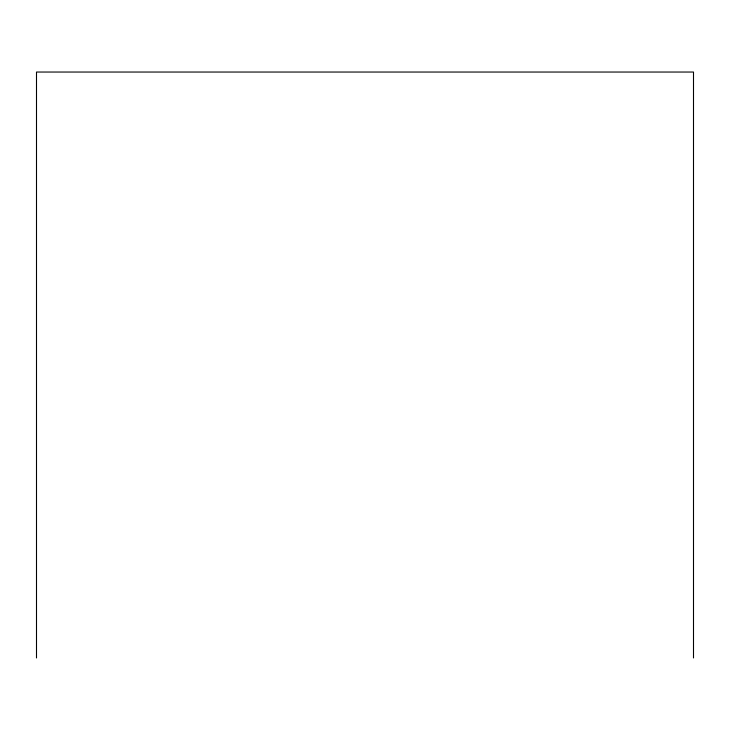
<?xml version="1.0" encoding="UTF-8"?>
<svg xmlns="http://www.w3.org/2000/svg" width="730" height="730" viewBox="0 0 730 730"><rect width="100%" height="100%" fill="white"/><g stroke="black" fill="none" stroke-linecap="round" stroke-linejoin="round"><path stroke-width="1.09" d="M693.5 657.958L693.5 72.042L36.5 72.042L36.5 657.958"/></g></svg>
